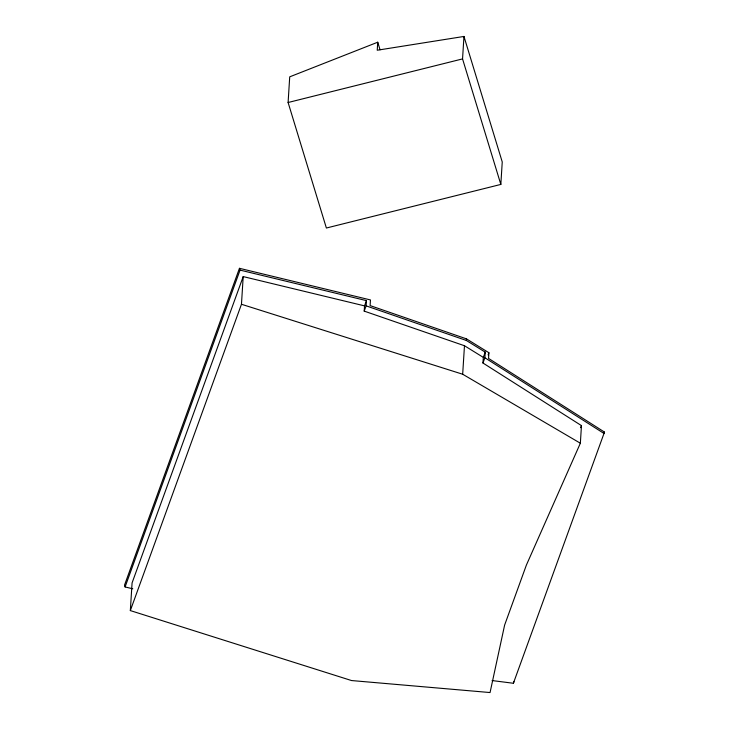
<?xml version="1.0" encoding="UTF-8"?>
<svg xmlns="http://www.w3.org/2000/svg" width="729" height="729" viewBox="0 0 729 729"><rect width="100%" height="100%" fill="white"/><g stroke="black" fill="none" stroke-linecap="round" stroke-linejoin="round"><path stroke-width="1.09" d="M130.336 610.583L132.077 582.908L243.204 276.592L364.536 305.879L364.208 311.119L464.473 345.737L483.318 357.392L482.962 363.015L581.46 425.608L580.357 443.223L526.374 565.112L504.623 625.081L490.052 692.55L351.542 680.549L130.336 610.583L241.463 304.266L243.204 276.592M377.74 42.209L377.239 50.228L463.963 36.45L502.245 161.966L500.832 184.428L326.382 228.022L288.101 102.507L289.714 76.837L377.74 42.209L380.055 49.782M366.113 305.861L366.441 300.621L240.051 270.104L239.458 268.308L370.469 299.938L370.113 305.597L466.478 338.867L488.904 352.736L488.548 358.413L604.487 432.087L604.013 433.463L484.876 357.757L485.222 352.134L466.378 340.479L366.113 305.861L364.208 311.119M500.832 184.428L462.55 58.903L463.963 36.45M580.357 443.223L462.678 374.232L464.473 345.737M466.378 340.479L466.478 338.867M492.084 680.558L513.389 683.264L513.927 681.706M239.458 268.308L124.513 585.15L125.096 586.945L132.796 588.804M125.096 586.945L240.051 270.104M364.536 305.879L366.441 300.621M483.318 357.392L485.222 352.134M482.962 363.015L484.876 357.757M488.129 354.877L488.904 352.736M513.389 683.264L604.487 432.087M580.539 427.686L581.46 425.608M288.101 102.507L462.55 58.903M241.463 304.266L462.678 374.232"/></g></svg>
